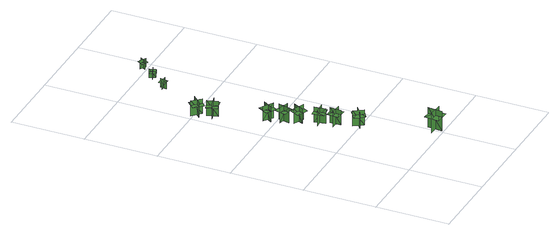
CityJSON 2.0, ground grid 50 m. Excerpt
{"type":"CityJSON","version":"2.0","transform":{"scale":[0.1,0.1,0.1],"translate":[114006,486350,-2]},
"CityObjects":{
"tree1":{"type":"SolitaryVegetationObject","geometry":[{"type":"MultiSurface","lod":"1","boundaries":[[[0,1,2]],[[0,2,3]],[[4,5,6]],[[4,6,7]],[[8,9,10]],[[8,10,11]],[[8,11,12]],[[8,12,13]]]}]},
"tree2":{"type":"SolitaryVegetationObject","geometry":[{"type":"MultiSurface","lod":"1","boundaries":[[[14,15,16]],[[14,16,17]],[[18,19,20]],[[18,20,21]],[[22,23,24]],[[22,24,25]],[[22,25,26]],[[22,26,27]]]}]},
"tree3":{"type":"SolitaryVegetationObject","geometry":[{"type":"MultiSurface","lod":"1","boundaries":[[[28,29,30]],[[28,30,31]],[[32,33,34]],[[32,34,35]],[[36,37,38]],[[36,38,39]],[[36,39,40]],[[36,40,41]]]}]},
"tree4":{"type":"SolitaryVegetationObject","geometry":[{"type":"MultiSurface","lod":"1","boundaries":[[[42,43,44]],[[42,44,45]],[[46,47,48]],[[46,48,49]],[[50,51,52]],[[50,52,53]],[[50,53,54]],[[50,54,55]]]}]},
"tree5":{"type":"SolitaryVegetationObject","geometry":[{"type":"MultiSurface","lod":"1","boundaries":[[[56,57,58]],[[56,58,59]],[[60,61,62]],[[60,62,63]],[[64,65,66]],[[64,66,67]],[[64,67,68]],[[64,68,69]]]}]},
"tree6":{"type":"SolitaryVegetationObject","geometry":[{"type":"MultiSurface","lod":"1","boundaries":[[[70,71,72]],[[70,72,73]],[[74,75,76]],[[74,76,77]],[[78,79,80]],[[78,80,81]],[[78,81,82]],[[78,82,83]]]}]},
"tree7":{"type":"SolitaryVegetationObject","geometry":[{"type":"MultiSurface","lod":"1","boundaries":[[[84,85,86]],[[84,86,87]],[[88,89,90]],[[88,90,91]],[[92,93,94]],[[92,94,95]],[[92,95,96]],[[92,96,97]]]}]},
"tree8":{"type":"SolitaryVegetationObject","geometry":[{"type":"MultiSurface","lod":"1","boundaries":[[[98,99,100]],[[98,100,101]],[[102,103,104]],[[102,104,105]],[[106,107,108]],[[106,108,109]],[[106,109,110]],[[106,110,111]]]}]},
"tree9":{"type":"SolitaryVegetationObject","geometry":[{"type":"MultiSurface","lod":"1","boundaries":[[[112,113,114]],[[112,114,115]],[[116,117,118]],[[116,118,119]],[[120,121,122]],[[120,122,123]],[[120,123,124]],[[120,124,125]]]}]},
"tree10":{"type":"SolitaryVegetationObject","geometry":[{"type":"MultiSurface","lod":"1","boundaries":[[[126,127,128]],[[126,128,129]],[[130,131,132]],[[130,132,133]],[[134,135,136]],[[134,136,137]],[[134,137,138]],[[134,138,139]]]}]},
"tree11":{"type":"SolitaryVegetationObject","geometry":[{"type":"MultiSurface","lod":"1","boundaries":[[[140,141,142]],[[140,142,143]],[[144,145,146]],[[144,146,147]],[[148,149,150]],[[148,150,151]],[[148,151,152]],[[148,152,153]]]}]},
"tree12":{"type":"SolitaryVegetationObject","geometry":[{"type":"MultiSurface","lod":"1","boundaries":[[[154,155,156]],[[154,156,157]],[[158,159,160]],[[158,160,161]],[[162,163,164]],[[162,164,165]],[[162,165,166]],[[162,166,167]]]}]}
},
"vertices":[
[38,1461,8],[93,1516,8],[93,1516,115],[38,1461,115],[90,1461,8],[35,1516,8],[35,1516,115],[90,1461,115],[90,1461,85],[117,1489,85],[62,1543,85],[35,1516,85],[8,1488,85],[63,1434,85],
[58,1381,7],[133,1400,7],[133,1400,114],[58,1381,114],[102,1355,7],[83,1430,7],[83,1430,114],[102,1355,114],[102,1355,84],[140,1364,84],[121,1439,84],[83,1430,84],[46,1420,84],[65,1345,84],
[164,1078,7],[229,1037,7],[229,1037,115],[164,1078,115],[175,1028,7],[216,1093,7],[216,1093,115],[175,1028,115],[175,1028,85],[207,1007,85],[249,1072,85],[216,1093,85],[184,1114,85],[142,1049,85],
[232,1000,6],[213,924,6],[213,924,114],[232,1000,114],[188,973,6],[263,955,6],[263,955,114],[188,973,114],[188,973,84],[178,936,84],[253,917,84],[263,955,84],[272,992,84],[197,1011,84],
[240,842,6],[272,913,6],[272,913,114],[240,842,114],[289,860,6],[218,891,6],[218,891,114],[289,860,114],[289,860,84],[304,896,84],[233,927,84],[218,891,84],[202,856,84],[273,825,84],
[330,755,6],[254,745,6],[254,745,114],[330,755,114],[290,787,6],[300,710,6],[300,710,114],[290,787,114],[290,787,84],[251,782,84],[262,705,84],[300,710,84],[338,715,84],[328,792,84],
[324,618,5],[327,695,5],[327,695,113],[324,618,113],[362,652,5],[285,656,5],[285,656,113],[362,652,113],[362,652,83],[364,691,83],[287,695,83],[285,656,83],[283,618,83],[360,614,83],
[390,487,5],[346,550,5],[346,550,113],[390,487,113],[400,538,5],[336,493,5],[336,493,113],[400,538,113],[400,538,83],[377,570,83],[314,525,83],[336,493,83],[358,462,83],[422,506,83],
[522,15,6],[530,114,6],[530,114,145],[522,15,145],[573,58,6],[473,65,6],[473,65,145],[573,58,145],[573,58,106],[576,107,106],[477,115,106],[473,65,106],[470,15,106],[569,8,106],
[279,1834,6],[276,1790,6],[276,1790,68],[279,1834,68],[257,1815,6],[301,1812,6],[301,1812,68],[257,1815,68],[257,1815,51],[255,1793,51],[299,1790,51],[301,1812,51],[303,1834,51],[258,1837,51],
[368,1905,9],[351,1945,9],[351,1945,70],[368,1905,70],[379,1932,9],[339,1915,9],[339,1915,70],[379,1932,70],[379,1932,53],[370,1953,53],[330,1935,53],[339,1915,53],[348,1894,53],[388,1912,53],
[454,2047,8],[431,2009,8],[431,2009,69],[454,2047,69],[425,2040,8],[463,2018,8],[463,2018,69],[425,2040,69],[425,2040,52],[414,2021,52],[452,1998,52],[463,2018,52],[474,2037,52],[436,2059,52]
]}
